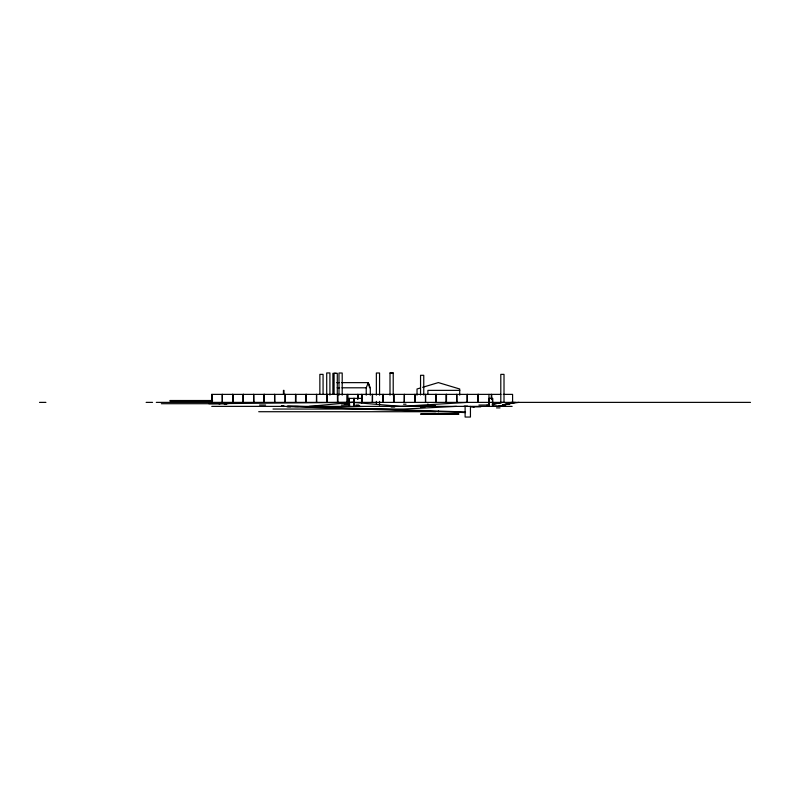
<?xml version="1.0" encoding="UTF-8"?>
<svg xmlns="http://www.w3.org/2000/svg" width="790" height="790" viewBox="0 0 790 790"><rect width="100%" height="100%" fill="white"/><g stroke="black" fill="none" stroke-linecap="round" stroke-linejoin="round"><path stroke-width="1.19" d="M434.006 406.001L434.974 405.734L422.67 405.734M438.322 411.649L438.341 411.067M438.618 411.659L438.638 411.077M366.224 395.197L366.224 387.801L368.259 382.637L341.645 382.637M501.048 406.376L511.249 402.377M500.692 406.376L511.92 402.377L500.07 406.376L513.095 402.377L499.181 406.376L514.26 402.377L502.667 405.24M420.389 387.979L417.021 388.996L417.021 395.148M422.63 387.307L438.361 382.587L459.711 388.996L459.711 395.148M500.347 405.803L498.026 406.376L515.436 402.377M492.328 404.322L502.954 402.377M492.456 404.322L502.045 402.377M504.869 404.263L518.951 402.377M309.166 406.376L352.824 402.377L400.935 406.376L467.66 402.377M456.502 406.376L403.957 409.042L272.994 409.042M208.856 403.71L352.824 402.377M390.003 373.008L393.213 373.008M336.106 373.344L332.896 373.344L332.896 394.279M336.807 382.637L339.226 382.637M337.192 387.801L339.611 387.801M342.031 387.801L366.224 387.801M459.78 390.369L427.894 390.369L427.894 394.062M500.919 394.378L211.69 394.378L211.75 402.377M503.25 394.378L512.592 394.378L512.592 402.377M348.864 398.377L361.82 398.377M488.951 398.377L492.703 398.377L492.703 406.376M212.638 400.51L169.949 400.51L169.949 401.103L212.49 401.103M39.5 402.377L45.919 402.377M146.13 402.377L152.549 402.377M156.292 402.377L750.5 402.377M232.556 402.614L233.573 402.614M161.338 403.71L228.004 403.71M218.948 403.818L220.005 403.818M403.572 404.204L406.021 404.204M224.33 404.441L226.325 404.441M345.141 404.302L347.719 404.302M503.457 404.915L505.343 404.915M259.545 405.043L265.618 405.043M341.32 405.043L349.931 405.043M355.935 405.043L358.729 405.043M478.888 405.043L489.03 405.043M486.62 405.3L489.405 405.3M502.983 405.576L505.412 405.576M421.761 405.606L425.297 405.606M355.944 405.853L359.726 405.853M416.221 405.823L419.757 405.823M432.367 406.001L435.517 406.001M493.483 406.03L497.354 406.03M464.115 406.159L467.65 406.159M211.75 406.376L512.137 406.376M294.66 406.524L298.442 406.524M334.506 406.633L338.278 406.633M286.948 406.801L290.483 406.801M473.042 406.89L480.764 406.83M391.159 407.028L394.694 407.028M471.156 406.949L474.306 406.949M420.547 407.314L424.832 407.314M496.515 407.887L500.05 407.887M258.715 411.718L435.586 411.718M430.323 405.655L434.974 405.734M344.233 404.085L347.659 404.144M418.019 405.655L420.478 405.714M283.985 405.882L281.517 405.793L281.497 406.386L283.966 406.465M287.649 406.001L465.537 411.985M287.629 406.583L465.517 412.568M369.601 387.801L368.259 382.637L370.293 387.801L370.293 395.197M504.01 402.683L504.01 374.361L500.801 374.361L500.801 402.683M492.486 398.377L492.466 406.376M491.37 394.378L491.331 398.95M489.188 398.377L489.168 406.376M488.971 394.378L488.951 406.376M478.335 394.378L478.355 402.377M478.148 394.378L478.118 402.377M477.95 394.378L477.95 402.377M470.445 406.376L470.445 417.051L465.113 417.051L465.113 406.376M467.334 394.378L467.315 402.377M467.127 394.378L467.097 402.377M458.328 413.792L458.328 414.385M456.867 394.378L456.926 402.377M456.66 394.378L456.719 402.377M446.528 394.378L446.469 402.377M446.32 394.378L446.32 402.377M446.261 394.378L446.261 402.377M436.1 394.378L436.1 402.377M436.041 394.378L436.041 402.377M435.833 394.378L435.892 402.377M427.894 403.917L427.894 406.376M425.672 394.378L425.603 402.377M425.405 394.378L425.464 402.377M423.756 395L423.756 375.299L420.547 375.299L420.547 395M421.534 413.792L421.534 414.385M421.169 413.792L421.169 414.385M414.799 394.378L414.849 402.377M404.441 394.378L404.391 402.377M404.233 394.378L404.184 402.377M393.548 394.378L393.588 402.377M393.213 395.178L393.213 372.959L390.003 372.959L390.003 395.178M383.111 394.378L383.16 402.377M379.556 395.178L379.556 373.008L376.356 373.008L376.356 395.178M379.556 401.34L379.556 405.033M376.356 401.34L376.356 403.799M372.544 394.378L372.495 402.377M372.337 394.378L372.288 402.377M361.929 394.378L361.879 402.377M361.702 402.949L361.721 394.378L361.603 402.949M357.939 394.378L357.979 398.95M354.147 398.377L354.147 406.376M354.048 398.377L354.048 406.376L353.861 398.377M349.052 398.377L349.15 406.376M348.963 398.377L348.864 406.376M347.936 394.378L347.936 402.377M342.198 395.178L342.198 373.008L338.989 373.008L338.989 395.178M337.685 394.378L337.685 402.377M337.626 394.378L337.626 402.377M337.419 394.378L337.478 402.377M337.291 394.22L337.291 373.285L334.091 373.285L334.091 394.22M329.914 395.119L329.914 372.949L326.714 372.949L326.714 395.119M327.129 394.378L327.188 402.377M323.071 394.062L323.071 374.361L319.861 374.361L319.861 394.062M316.642 394.378L316.701 402.377M316.494 394.378L316.435 402.377M306.234 394.378L306.234 402.377M306.174 394.378L306.174 402.377M305.977 394.378L306.036 402.377M295.776 394.378L295.717 402.377M285.229 394.378L285.279 402.377M285.081 394.378L285.022 402.377M283.975 394.062L283.975 390.369L283.442 390.369L283.442 394.062M274.732 394.378L274.792 402.377M274.584 394.378L274.584 402.377M264.275 394.378L264.334 402.377M264.127 394.378L264.127 402.377M264.067 394.378L264.067 402.377M253.807 394.378L253.867 402.377M253.6 394.378L253.659 402.377M243.379 394.378L243.379 402.377M243.32 394.378L243.32 402.377M243.113 394.378L243.172 402.377M232.882 394.378L232.882 402.377M232.823 394.378L232.675 402.377L232.616 394.378M222.365 394.378L222.425 402.377M222.158 394.378L222.217 402.377M180.515 400.51L180.515 401.103M458.684 413.792L420.952 413.792L420.952 414.385L458.684 414.385L458.684 413.792M491.578 398.95L491.578 394.378L491.538 398.95M415.056 402.377L415.056 394.378L415.007 402.377M393.795 402.377L393.795 394.378L393.756 402.377M382.953 402.377L382.953 394.378L382.903 402.377M357.761 398.95L357.761 394.378L357.732 398.95M347.245 402.377L347.245 394.378L347.205 402.377M326.981 402.377L326.981 394.378L326.932 402.377M295.569 402.377L295.569 394.378L295.509 402.377M211.957 402.377L211.957 394.378L211.898 402.377"/></g></svg>
